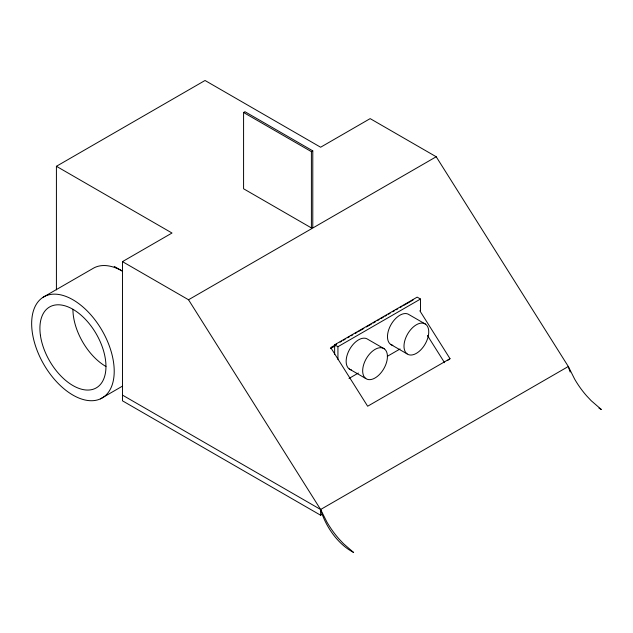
<?xml version="1.0" encoding="UTF-8"?>
<svg xmlns="http://www.w3.org/2000/svg" width="633" height="633" viewBox="0 0 633 633"><rect width="100%" height="100%" fill="white"/><g stroke="black" fill="none" stroke-linecap="round" stroke-linejoin="round"><path stroke-width="0.95" d="M447.673 360.406L450.008 358.682L419.829 310.771M56.416 289.874L56.416 166.289L205.037 80.486L320.622 147.228L370.163 118.624L436.216 156.755L568.315 366.499L574.693 379.207A62.548 36.113 60 0 0 586.609 395.823L591.206 400.713L601.35 409.504L598.968 408.135M243.578 112.5L244.947 111.709L312.781 150.868L312.781 227.136L311.404 227.927L243.578 188.769L243.578 112.5L311.404 151.659L312.781 150.868M43.186 297.201L92.727 268.606A58.378 33.707 60 0 1 122.47 271.161L114.217 266.398M322.332 514.233L320.622 515.222L122.47 400.824L122.47 261.627L172.01 233.023L56.416 166.289M122.47 261.627L188.523 299.765L436.216 156.755M100.402 398.877A58.378 33.707 60 0 0 85.89 309.656A58.378 33.707 60 0 0 32.512 333.765A58.378 33.707 60 0 0 100.402 398.877L122.604 386.059M334.635 354.575L334.635 344.795L417.194 297.13L420.502 299.037L420.502 310.771M336.653 344.146L330.711 347.572L367.654 406.228L450.008 358.682M340.056 342.184L341.749 341.203M343.45 340.222L345.143 339.241M347.691 337.777L349.392 336.796M351.093 335.814L352.787 334.833M355.335 333.362L357.036 332.38M358.729 331.399L363.825 328.456M366.372 326.992L371.468 324.049M373.161 323.067L375.709 321.596M377.41 320.615L379.104 319.633M380.805 318.66L383.353 317.188M385.046 316.207L386.747 315.226M388.448 314.245L390.142 313.264M392.689 311.792L394.391 310.811M396.084 309.83L397.785 308.857M400.333 307.385L402.026 306.404M403.727 305.423L413.064 300.034M330.371 348.672L335.466 345.729M334.635 344.795L337.935 346.702L420.502 299.037M349.005 378.447L358.365 373.043M387.301 356.339L400.072 348.965M425.645 324.231A17.518 10.112 -60 0 0 404.629 341.314A17.518 10.112 -60 0 0 418.848 351.639A17.518 10.112 -60 0 0 425.645 324.231L409.132 314.696A17.518 10.112 -60 0 0 390.593 325.394A17.518 10.112 -60 0 0 392.824 345.357M390.593 344.36L407.106 353.894M384.318 348.846A17.518 10.112 -60 0 0 363.302 365.937A17.518 10.112 -60 0 0 377.521 376.263A17.518 10.112 -60 0 0 384.318 348.846L367.805 339.312A17.518 10.112 -60 0 0 349.266 350.017A17.518 10.112 -60 0 0 351.497 369.981M349.266 368.984L365.779 378.518M122.47 395.103L320.622 509.502A46.707 26.966 60 0 0 351.275 551.137L353.657 552.514L343.513 543.715L338.916 538.825A62.548 36.113 60 0 1 327 522.209L320.622 509.502L188.523 299.765M427.402 335.458L444.572 362.717M337.935 346.702L337.935 359.417M320.622 515.222L320.622 509.502L568.315 366.499A46.707 26.966 60 0 0 570.167 372.03M311.404 151.659L311.404 227.927M105.956 366.499A46.707 26.966 60 0 1 72.93 309.3M40.409 335.276A46.707 26.966 60 0 0 94.159 388.899A46.707 26.966 60 0 0 84.229 318.114A46.707 26.966 60 0 0 40.409 335.276"/></g></svg>
